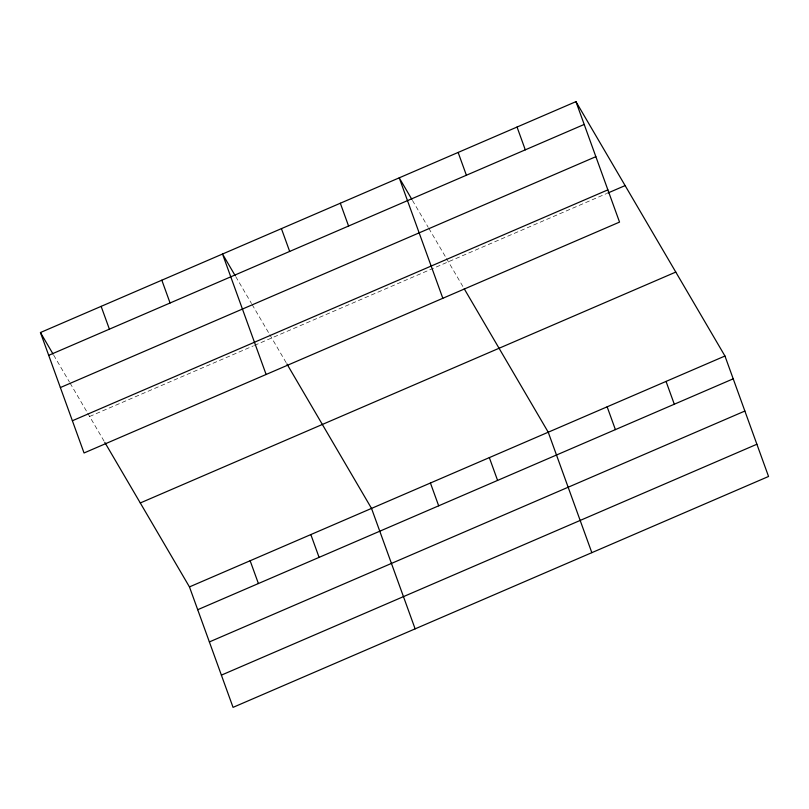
<?xml version="1.0" encoding="UTF-8"?>
<svg xmlns="http://www.w3.org/2000/svg" width="809" height="809" viewBox="0 0 809 809"><rect width="100%" height="100%" fill="white"/><g stroke="black" fill="none" stroke-linecap="round" stroke-linejoin="round"><path stroke-width="0.61" stroke-dasharray="4.04 3.03" d="M89.627 416.473L253.369 345.878M254.511 345.382L606.639 193.553M412.469 200.44L428.234 227.339M428.861 228.421L445.88 257.474M446.507 258.556L463.597 287.731M235.753 276.627L251.518 303.537M252.145 304.609L269.164 333.672M269.802 334.744L286.255 362.837M53.687 355.131L69.453 382.04M70.08 383.112L87.099 412.175M87.736 413.247L104.826 442.422"/><path stroke-width="1.21" d="M575.947 101.641L619.542 222.091L84.045 452.979L40.45 332.529L575.947 101.641L724.955 356.021L768.55 476.471L233.053 707.359L189.458 586.909L104.826 442.422M48.702 355.333L584.199 124.444M60.372 387.551L595.859 156.673M72.385 420.751L607.883 189.862M607.792 193.058L625.114 185.595M140.281 502.965L675.778 272.077M189.458 586.909L724.955 356.021M197.709 609.713L733.207 378.824M209.379 641.931L744.867 411.043M221.393 675.131L756.89 444.242M411.842 199.358L399.231 177.838L442.826 298.278M464.235 288.813L548.239 432.218L591.834 552.658M235.126 275.556L222.515 254.026L266.121 374.476M286.892 363.919L371.523 508.406L415.128 628.856M40.45 332.529L53.06 354.059M666.05 381.423L674.301 404.227M517.042 127.043L525.294 149.847M607.144 406.816L615.396 429.619M458.137 152.436L466.388 175.24M489.334 457.611L497.586 480.415M340.326 203.231L348.578 226.035M430.428 483.013L438.68 505.817M281.421 228.634L289.673 251.437M310.838 534.577L319.09 557.381M161.83 280.197L170.082 303.001M250.143 560.748L258.405 583.542M101.135 306.368L109.397 329.162"/></g></svg>
